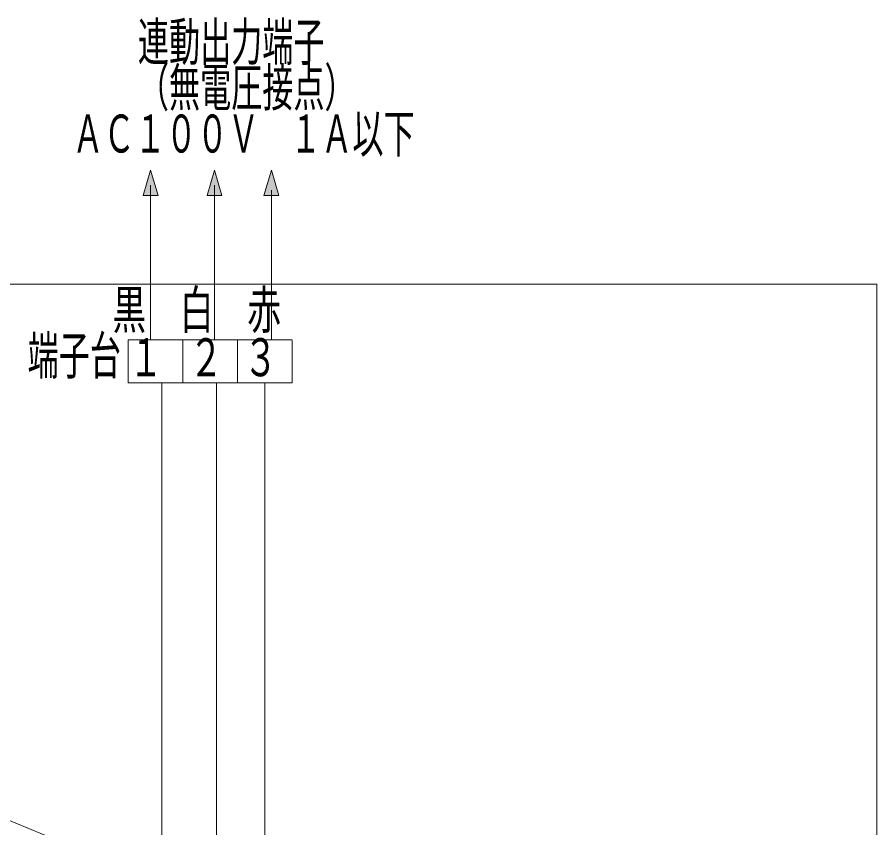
# Model space of a CAD drawing. Units: millimetres on the paper. Extents: x -305 to 305, y -152 to 152.
# Drawn here: x -74.85 to -39.38, y -65.62 to -32.17 of the extents above; entities that cross this region are included whole.
import ezdxf
from ezdxf.enums import TextEntityAlignment as Align

# ---------------------------------------------------------------- set-up
doc = ezdxf.new("R2010")
doc.units = ezdxf.units.MM
doc.linetypes.add('LONG_DASHED2', pattern=[13, 12, -1])
doc.linetypes.add('LONG_DOUBLE_CHAIN', pattern=[21.8, 18, -1, 0.6, -0.6, 0.6, -1])
doc.layers.add('0-0_PV', color=7, linetype='Continuous', lineweight=9)
doc.styles.add('ＭＳ ゴシック', font='')
doc.styles.get('ＭＳ ゴシック').set_extended_font_data('MS Gothic')

msp = doc.modelspace()

# ---------------------------------------------------------------- linework, layer by layer
at = {"layer": '0-0_PV'}
for p, q in [((-69.339, -38.476), (-69.647, -39.523)), ((-69.031, -39.523), (-69.339, -38.476)), ((-66.705, -38.476), (-67.013, -39.523)), ((-66.398, -39.523), (-66.705, -38.476)), ((-64.356, -38.476), (-64.664, -39.523)), ((-64.049, -39.523), (-64.356, -38.476)), ((-69.647, -39.523), (-69.031, -39.523)), ((-67.013, -39.523), (-66.398, -39.523)), ((-64.664, -39.523), (-64.049, -39.523)), ((-63.502, -45.48), (-70.268, -45.48)), ((-70.268, -45.48), (-70.268, -47.262)), ((-68.015, -45.48), (-68.015, -47.262)), ((-65.762, -45.48), (-65.762, -47.262)), ((-63.502, -47.262), (-63.502, -45.505)), ((-63.502, -47.262), (-70.268, -47.262)), ((-68.88, -72.221), (-68.88, -47.262)), ((-66.626, -47.262), (-66.626, -72.687)), ((-64.632, -47.262), (-64.632, -79.43))]:
    msp.add_line(p, q, dxfattribs=at)
at = {"layer": '0-0_PV', "linetype": 'LONG_DASHED2'}
for p, q in [((-69.339, -45.48), (-69.339, -39.104)), ((-66.706, -45.48), (-66.706, -39.103)), ((-64.357, -45.48), (-64.357, -39.301))]:
    msp.add_line(p, q, dxfattribs=at)
at = {"layer": '0-0_PV', "linetype": 'LONG_DOUBLE_CHAIN'}
msp.add_line((-107.517, -51.999), (-49.393, -75.92), dxfattribs=at)
at = {"layer": '0-0_PV'}
msp.add_lwpolyline([(-157.328, -43.184), (-39.377, -43.184), (-39.377, -99.063)], dxfattribs=at)
for points in [[(-69.031, -39.523), (-69.647, -39.523), (-69.339, -38.476)], [(-66.398, -39.523), (-67.013, -39.523), (-66.705, -38.476)], [(-64.049, -39.523), (-64.664, -39.523), (-64.356, -38.476)]]:
    msp.add_solid(points, dxfattribs=at)

# ---------------------------------------------------------------- texts
at = {"layer": '0-0_PV', "style": 'ＭＳ ゴシック'}
for s, height, width, p in [('\u3000\u3000連動出力端子', 1.568, 0.6, (-72.431, -34.436)), ('\u3000\u3000（無電圧接点）', 1.568, 0.6, (-72.431, -36.321)), ('ＡＣ１００Ｖ\u3000１Ａ以下', 1.568, 0.6, (-72.565, -38.225)), ('黒\u3000白\u3000赤', 1.569, 0.65, (-70.915, -45.496)), ('端子台', 1.568, 0.6, (-74.416, -47.379)), ('２', 1.569, 0.65, (-67.747, -47.455)), ('３', 1.569, 0.65, (-65.501, -47.455)), ('１', 1.569, 0.65, (-70.227, -47.455))]:
    msp.add_text(s, height=height, dxfattribs=dict(at, width=width)).set_placement(p, align=Align.BOTTOM_LEFT)

doc.saveas('drawing.dxf')
